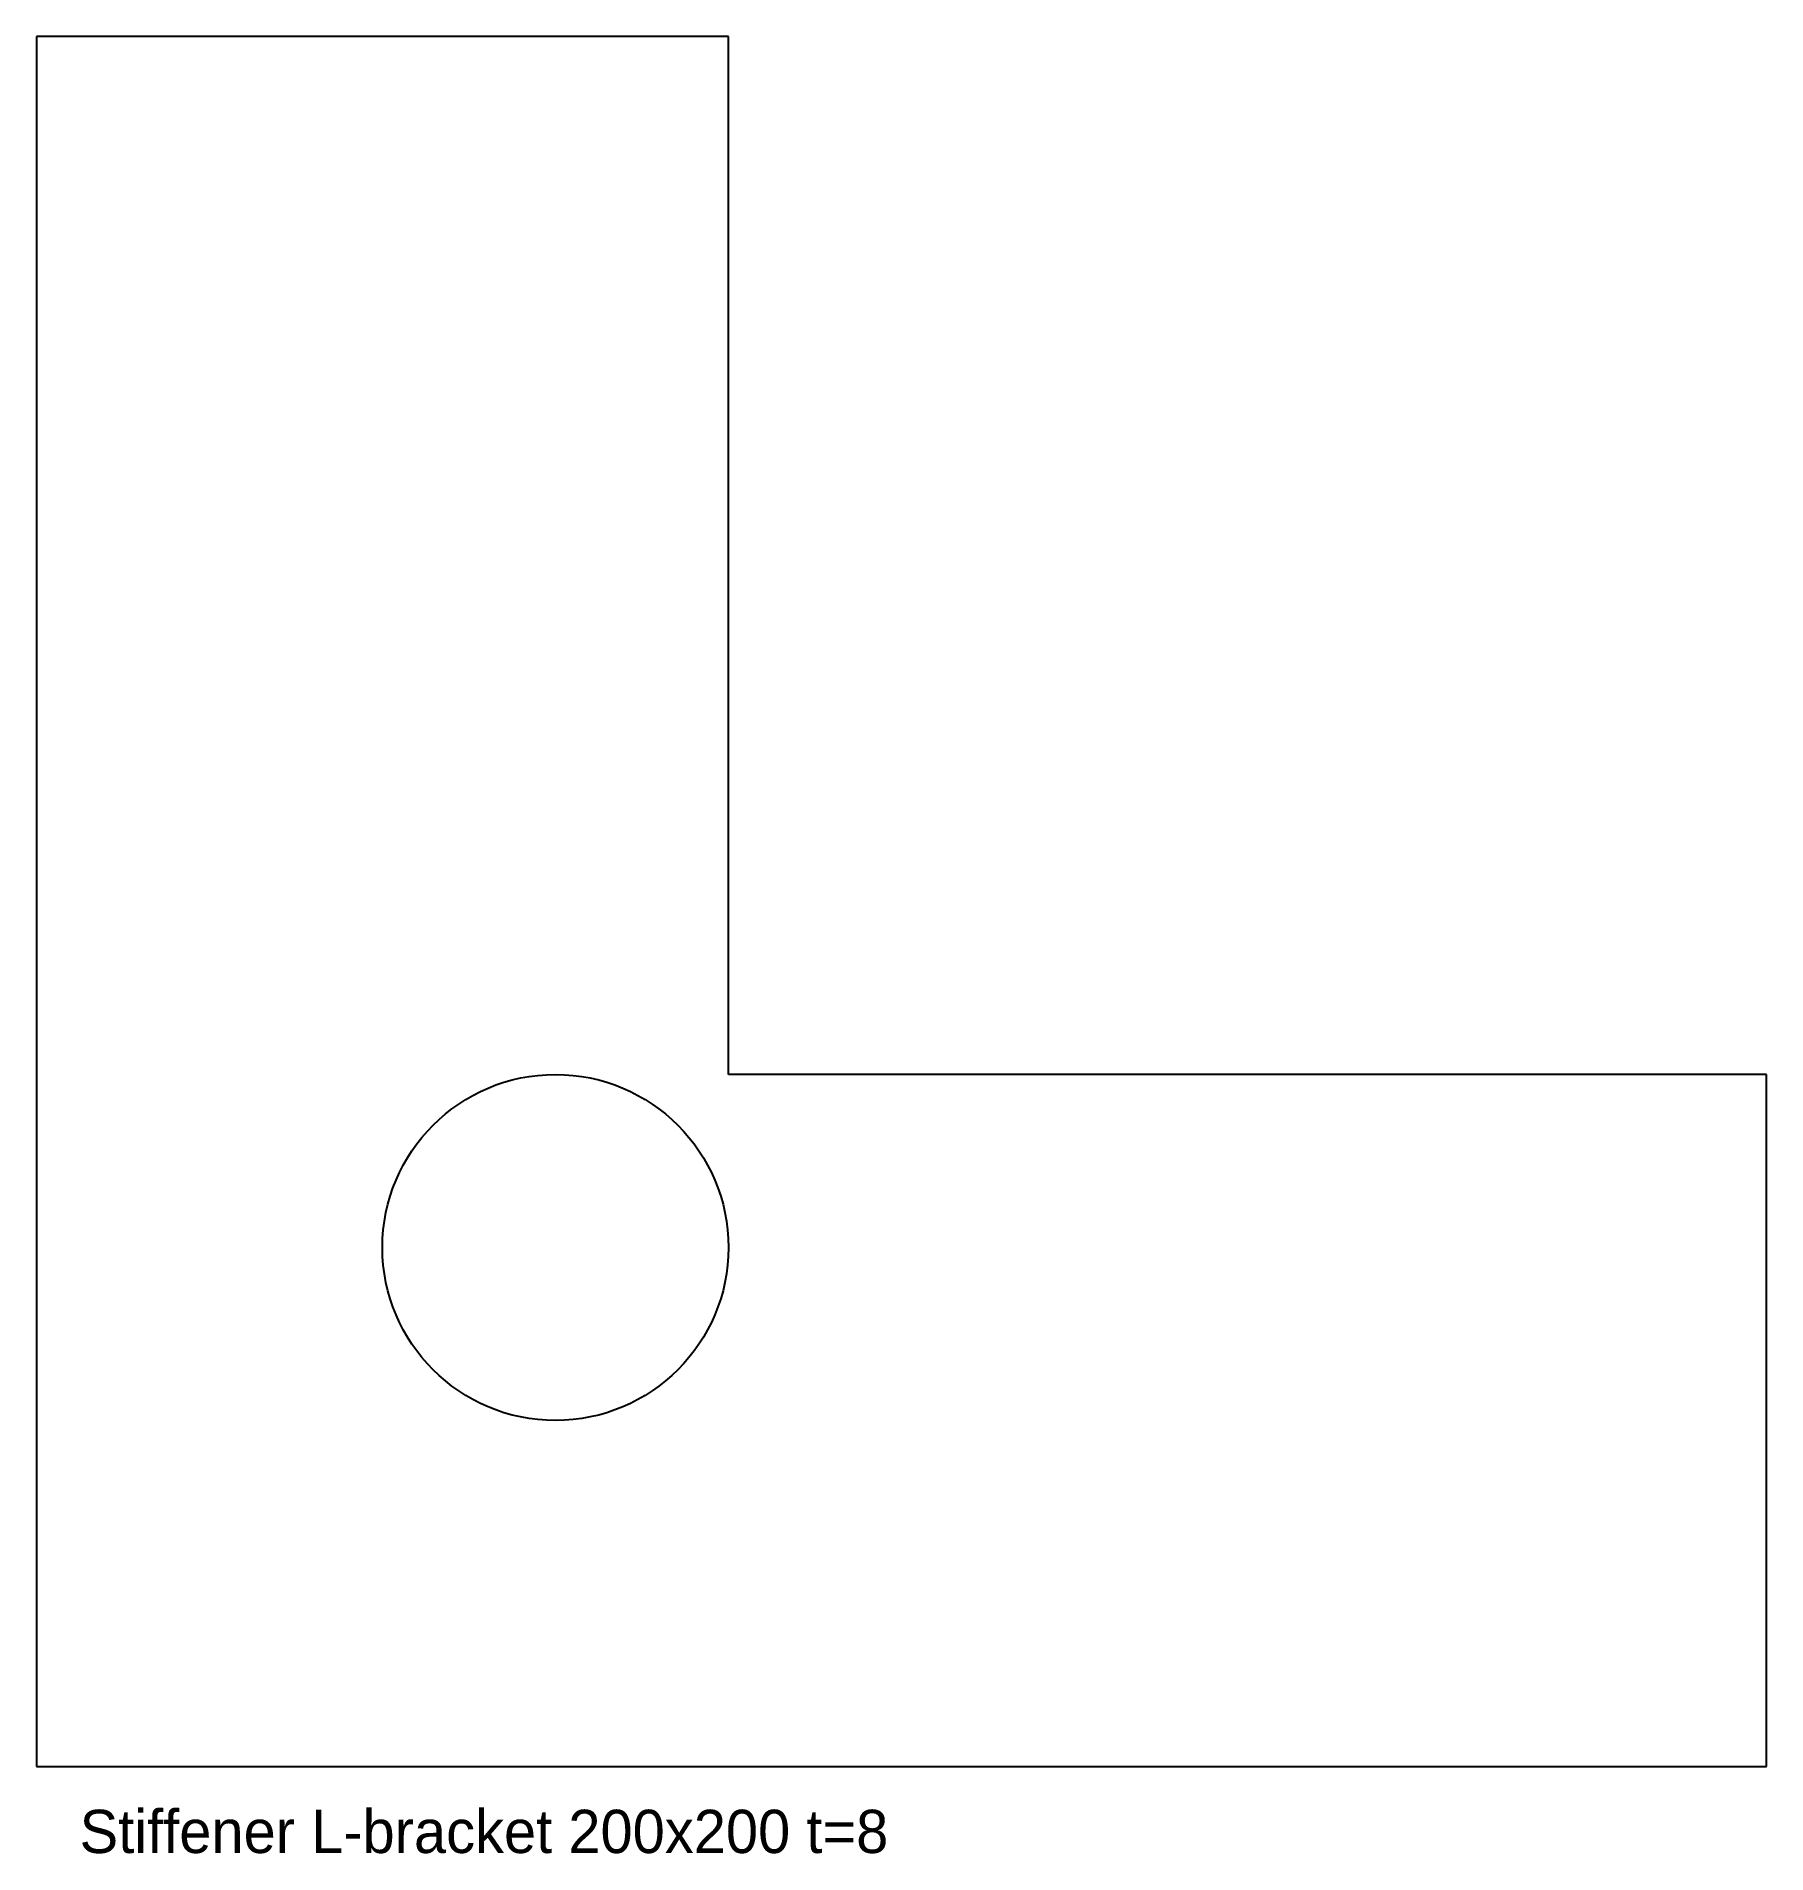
# Model space of a CAD drawing. Extents: x 0 to 200, y -10 to 200.
import ezdxf

# ---------------------------------------------------------------- set-up
doc = ezdxf.new("R2010")
doc.units = 0
for name, color, linetype in [('HOLES', 1, 'CONTINUOUS'), ('NOTES', 2, 'CONTINUOUS'), ('OUTLINE', 7, 'CONTINUOUS')]:
    doc.layers.add(name, color=color, linetype=linetype)

msp = doc.modelspace()

# ---------------------------------------------------------------- linework, layer by layer
at = {"layer": 'HOLES'}
msp.add_circle((60, 60), 20, dxfattribs=at)
at = {"layer": 'OUTLINE'}
for p, q in [((80, 200), (0, 200)), ((0, 200), (0, 0)), ((80, 80), (80, 200)), ((200, 80), (80, 80)), ((200, 0), (200, 80)), ((0, 0), (200, 0))]:
    msp.add_line(p, q, dxfattribs=at)

# ---------------------------------------------------------------- texts
at = {"layer": 'NOTES'}
msp.add_text('Stiffener L-bracket 200x200 t=8', height=5, dxfattribs=at).set_placement((5, -10))

doc.saveas('drawing.dxf')
